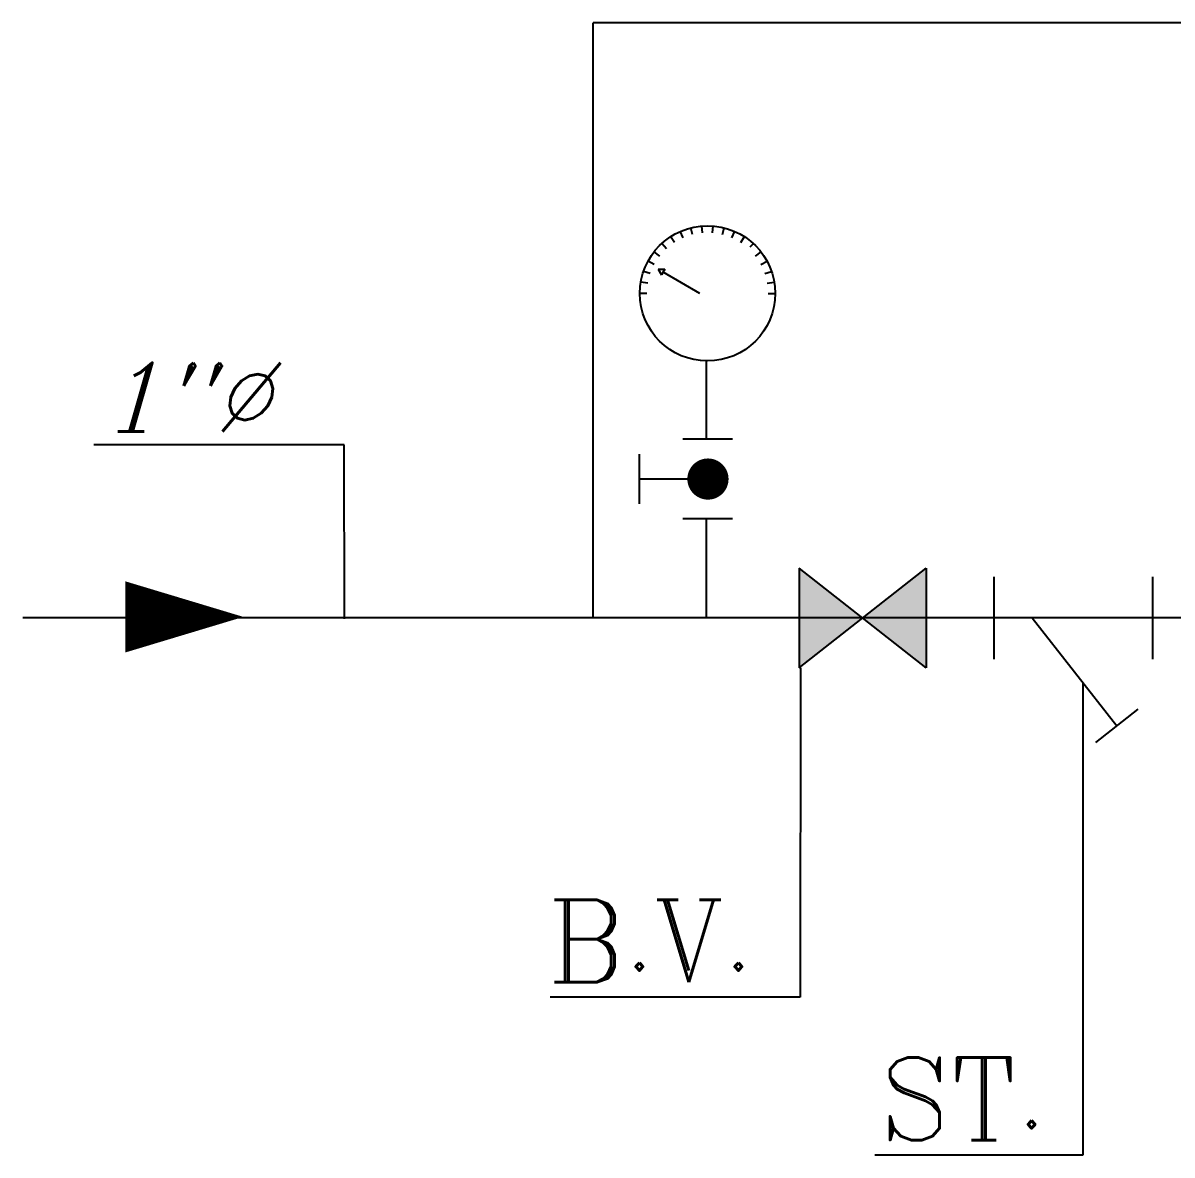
# Model space of a CAD drawing. Header units: millimetres. Extents: x 0 to 27402, y -2 to 21839.
# Drawn here: x 390 to 12054, y 6961 to 18458 of the extents above; entities that cross this region are included whole.
import ezdxf

# ---------------------------------------------------------------- set-up
doc = ezdxf.new("R2010")
doc.units = ezdxf.units.MM
doc.layers.add('DUCT', color=7, linetype='Continuous')
doc.layers.add('pump', color=42, linetype='Continuous')
doc.styles.add('ROMANT', font='romanc.shx')
doc.styles.get("Standard").update_dxf_attribs({"font": 'arial.ttf'})
doc.dimstyles.get("Standard").update_dxf_attribs({"dimtxt": 0.18, "dimasz": 0.18, "dimexe": 0.18, "dimexo": 0.0625, "dimgap": 0.09, "dimtad": 0, "dimtih": 1, "dimtoh": 1, "dimdec": 4, "dimzin": 0, "dimdsep": 46, "dimtxsty": 'Standard', "dimcen": 0.09, "dimadec": 0, "dimazin": 0, "dimtfac": 1, "dimtdec": 4, "dimtofl": 0, "dimtmove": 0, "dimatfit": 3, "dimfxl": 1, "dimtolj": 1, "dimtzin": 0, "dimarcsym": 0})

msp = doc.modelspace()

# ---------------------------------------------------------------- linework, layer by layer
at = {"color": 6}
for p, q in [((23100, 18458), (6178, 18458)), ((6178, 12415), (6178, 18458)), ((12772, 12415), (390, 12415))]:
    msp.add_line(p, q, dxfattribs=at)
at = {"color": 1}
for p, q in [((7330, 14230), (7330, 15025)), ((7593, 14230), (7088, 14230)), ((6647, 13574), (6647, 14079)), ((7593, 13423), (7088, 13423)), ((7330, 12418), (7330, 13423)), ((8270, 11910), (9560, 12920)), ((9560, 11910), (8270, 12920)), ((8270, 12920), (8270, 11910)), ((9560, 12920), (9560, 11910)), ((10249, 11996), (10249, 12833)), ((11861, 11996), (11861, 12833)), ((10634, 12415), (11493, 11319)), ((11707, 11489), (11279, 11149))]:
    msp.add_line(p, q, dxfattribs=at)
msp.add_circle((7339, 15712), 687, dxfattribs=at)
at = {"layer": 'DUCT', "color": 1}
for p, q in [((7092, 16276), (7063, 16342)), ((7188, 16309), (7171, 16378)), ((7289, 16326), (7283, 16397)), ((7390, 16326), (7396, 16397)), ((7490, 16309), (7508, 16378)), ((7587, 16276), (7615, 16342)), ((6923, 16165), (6874, 16218)), ((7003, 16227), (6964, 16288)), ((7676, 16227), (7715, 16288)), ((7773, 16183), (7805, 16218)), ((6854, 16090), (6797, 16134)), ((7825, 16090), (7882, 16134)), ((6798, 16005), (6735, 16039)), ((7881, 16005), (7944, 16039)), ((6757, 15912), (6689, 15935)), ((6839, 15956), (6905, 15956)), ((6839, 15956), (6872, 15899)), ((6905, 15956), (6872, 15899)), ((7262, 15712), (6888, 15928)), ((7921, 15912), (7989, 15935)), ((6732, 15814), (6662, 15825)), ((7946, 15814), (8017, 15825)), ((6724, 15712), (6652, 15712)), ((7955, 15712), (8027, 15712)), ((7343, 13826), (6647, 13826))]:
    msp.add_line(p, q, dxfattribs=at)
at = {"layer": 'DUCT', "color": 1, "const_width": 209}
msp.add_lwpolyline([(7448, 13826, -1), (7239, 13826, -1)], format="xyb", close=True, dxfattribs=at)
at = {"layer": 'DUCT', "color": 1}
msp.add_lwpolyline([(1429, 12426, 723, 0, 0), (2628, 12426, 723, 0, 0)], format="xyseb", dxfattribs=at)
for points in [[(8270, 11910), (8270, 12920), (8915, 12415)], [(9560, 11910), (9560, 12920), (8915, 12415)]]:
    msp.add_solid(points, dxfattribs=at)

# ---------------------------------------------------------------- texts
at = {"layer": 'DUCT', "color": 7, "style": 'ROMANT', "oblique": 16}
msp.add_text('1"%%C', height=697.8, dxfattribs=at).set_placement((1173, 14309))
at = {"layer": 'DUCT', "color": 7, "style": 'ROMANT'}
for s, p in [('B.V.', (5714, 8715)), ('ST.', (9085, 7113))]:
    msp.add_text(s, height=837.4, dxfattribs=at).set_placement(p)

# ---------------------------------------------------------------- leaders
at = {"layer": 'pump'}
for points in [[(3653, 12408), (3650, 14174), (1111, 14175)], [(8283, 11910), (8278, 8564), (5741, 8564)], [(11148, 11759), (11148, 6961), (9039, 6961)]]:
    msp.add_leader(points, dimstyle='Standard', override={"dimgap": 0.09, "dimtad": 0, "dimarcsym": 1}, dxfattribs=at)

doc.saveas('drawing.dxf')
